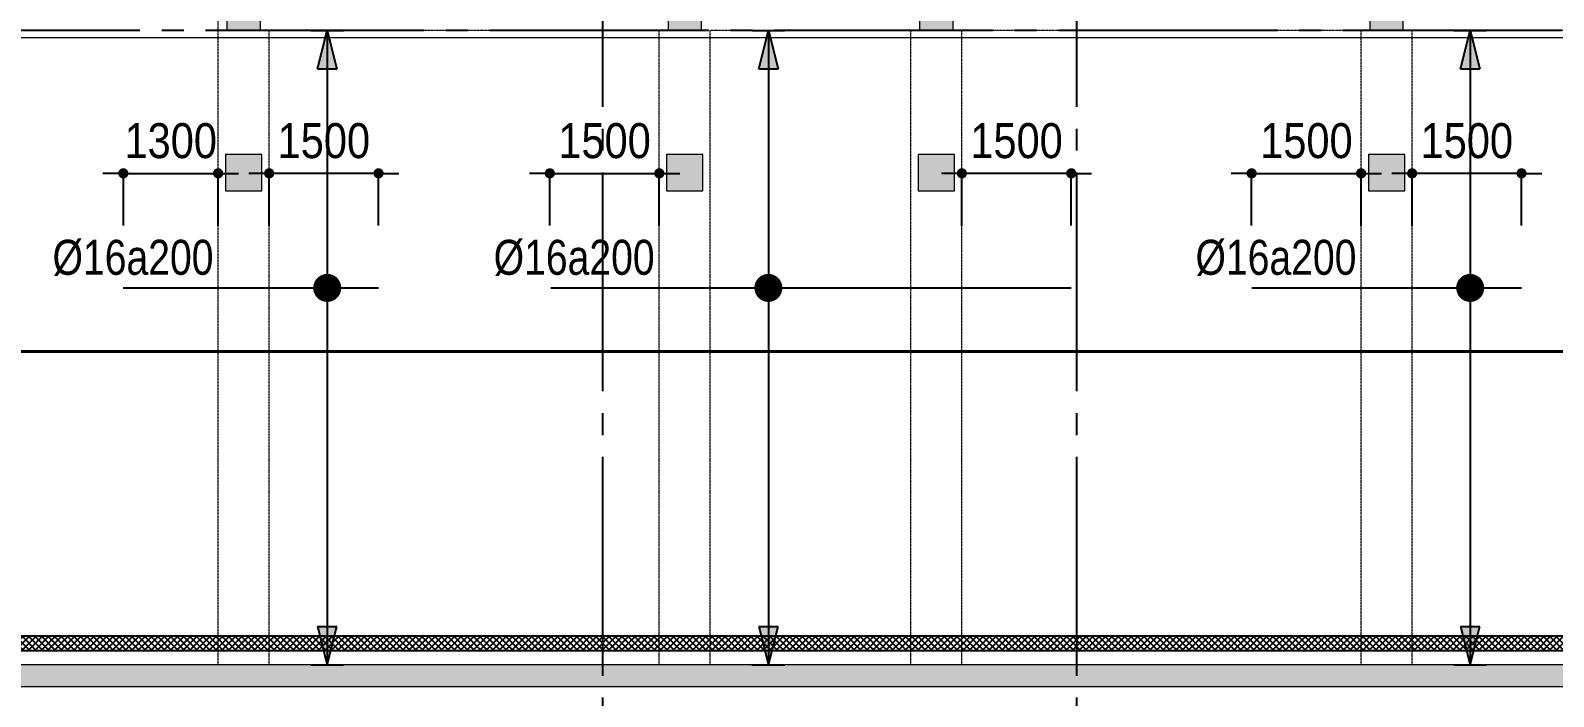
# Model space of a CAD drawing. Header units: millimetres. Extents: x -3819597 to -2591384, y 582389 to 820195.
# Drawn here: x -3701694 to -3680806, y 600848 to 609981 of the extents above; entities that cross this region are included whole.
import ezdxf
from ezdxf.enums import TextEntityAlignment as Align

# ---------------------------------------------------------------- set-up
doc = ezdxf.new("R2010")
doc.units = ezdxf.units.MM
doc.header["$MEASUREMENT"] = 0
for name, pattern in [('CENTER', [2, 1.25, -0.25, 0.25, -0.25]), ('CHG_XX_Cot_Ham 2$0$MB_Luoi truc$0$HTT Hidden 21', [3, 2, -1]), ('CHG_XX_Damsan_Ham 2$0$CHG_XX_Damsan_Ham 2$0$HIDDEN', [0.375, 0.25, -0.125]), ('CHG_XX_Luoi truc$0$MB_Luoi truc$0$Center101', [13, 10, -1, 1, -1]), ('HIDDEN', [0.375, 0.25, -0.125])]:
    doc.linetypes.add(name, pattern=pattern)
doc.layers.get('0').update_dxf_attribs({"lineweight": 9})
doc.layers.get('Defpoints').update_dxf_attribs({"color": 10, "lineweight": 0})
for name, color, linetype in [('02HN. TEXT B', 1, 'Continuous'), ('08HN. SSS X', 6, 'Continuous'), ('12HN. GRID', 1, 'CENTER'), ('CHG_XX_Damsan_Ham 2$0$CHG_XX_Damsan_Ham 2$0$MEP-00-GENERAL-35', 2, 'Continuous'), ('CHG_XX_Luoi truc$0$Grid', 34, 'Continuous'), ('CHG_XX_Luoi truc$0$Grid Line', 8, 'CHG_XX_Luoi truc$0$MB_Luoi truc$0$Center101'), ('dim', 51, 'Continuous')]:
    doc.layers.add(name, color=color, linetype=linetype)
for name, color, linetype, lineweight, plot in [('CHG_XX_Cot_Ham 2$0$NS-Column-H2', 90, 'Continuous', 13, False), ('CHG_XX_Cot_Ham 2$0$NS-Column-H2 @ 1', 90, 'Continuous', 13, False), ('CHG_XX_Cot_Ham 2$0$NS-Column-H2 @ 150', 90, 'Continuous', 13, False)]:
    doc.layers.add(name, color=color, linetype=linetype, lineweight=lineweight, plot=plot)
for name, color, linetype, lineweight in [('CHG_XX_Cot_Ham 2$0$NS-Pier-H2', 150, 'Continuous', 13), ('CHG_XX_Cot_Ham 2$0$NS-Pier-H2 @ 1', 150, 'Continuous', 13), ('CHG_XX_Cot_Ham 2$0$NS-Pier-H2 @ 150', 150, 'Continuous', 13), ("CHG_XX_Damsan_Ham 2$0$CHG_XX_Damsan_Ham 2$0$'S_General_Hidden_1 Thin", 1, 'CHG_XX_Damsan_Ham 2$0$CHG_XX_Damsan_Ham 2$0$HIDDEN', 18), ('CHG_XX_Damsan_Ham 2$0$CHG_XX_Damsan_Ham 2$0$CHG_XX_Damsan_Ham 2$0$Start net bao', 3, 'Continuous', 18), ('CHG_XX_Damsan_Ham 2$0$CHG_XX_Damsan_Ham 2$0$DBAO', 3, 'Continuous', 13), ('CHG_XX_Damsan_Ham 2$0$CHG_XX_Damsan_Ham 2$0$DTE-MEP-H-SLAB TEXT', 3, 'Continuous', 0), ('CHG_XX_Damsan_Ham 2$0$CHG_XX_Damsan_Ham 2$0$mach ngung thi cong', 6, 'Continuous', 13), ('CHG_XX_Damsan_Ham 2$0$CHG_XX_Damsan_Ham 2$0$Start hatch', 8, 'Continuous', 25), ('CHG_XX_Damsan_Ham 2$0$CHG_XX_Damsan_Ham 2$0$Start net bao', 3, 'Continuous', 18), ('CHG_XX_Damsan_Ham 2$0$HATCH', 57, 'Continuous', 9), ('CHG_XX_Damsan_Ham 2$0$mach ngung thi cong', 6, 'Continuous', 13), ('thep chay suot', 5, 'HIDDEN', 40)]:
    doc.layers.add(name, color=color, linetype=linetype, lineweight=lineweight)
doc.styles.add('[HN042014]STYLE', font='arial.ttf', dxfattribs={"width": 0.8})
doc.styles.add('CHG_XX_Luoi truc$0$MB_Luoi truc$0$Grid A-F$0$VNI-HelveCB', font='VHELVCB_0.TTF')
doc.styles.add('MB_Luoi truc$0$Arial_C', font='arial.ttf', dxfattribs={"width": 0.85})
doc.dimstyles.new('200', dxfattribs={"dimscale": 200, "dimtxt": 2.4, "dimasz": 0.7, "dimexe": 0.0003, "dimexo": 0, "dimgap": 1, "dimtad": 1, "dimdec": 0, "dimzin": 12, "dimdsep": 46, "dimtxsty": 'MB_Luoi truc$0$Arial_C', "dimblk": 'MB_Luoi truc$0$_Dot', "dimcen": 0.5, "dimclrd": 256, "dimclre": 8, "dimclrt": 1, "dimadec": 0, "dimazin": 0, "dimtfac": 1, "dimtdec": 0, "dimtix": 1, "dimtmove": 2, "dimatfit": 3, "dimldrblk": 'MB_Luoi truc$0$HTT Arrow 30', "dimfxl": 1, "dimtolj": 1, "dimtzin": 0, "dimlwe": -1, "dimarcsym": 0})

# ---------------------------------------------------------------- blocks, each defined once
blk = doc.blocks.new('*U710')
at = {"layer": 'thep chay suot', "linetype": 'HIDDEN', "ltscale": 10}
blk.add_line((-14696.6, 0), (9801.3, 0), dxfattribs=at)
at = {"layer": '02HN. TEXT B', "linetype": 'ByBlock', "style": '[HN042014]STYLE', "width": 0.8, "flags": 8}
blk.add_attdef('0', text='', height=160, dxfattribs=at).set_placement((-351.3, 260), align=Align.MIDDLE_CENTER)
blk.add_attdef('1', text='', height=160, dxfattribs=at).set_placement((151.8, 180), align=Align.MIDDLE_LEFT)
at = {"layer": 'Defpoints', "color": 9, "linetype": 'ByBlock', "style": '[HN042014]STYLE', "width": 0.8, "flags": 9}
for tag, p in [('2', (-13745.6, -1000)), ('3', (-13745.6, -1404.8)), ('4', (-13745.6, -1809.5)), ('5', (-13745.6, -2200))]:
    blk.add_attdef(tag, text='', height=250, dxfattribs=at).set_placement(p, align=Align.MIDDLE_CENTER)
blk = doc.blocks.new('MB_Luoi truc$0$_Dot')
at = {"color": 0, "linetype": 'ByBlock', "lineweight": -2}
blk.add_line((-0.5, 0), (-1, 0), dxfattribs=at)
at = {"color": 0, "linetype": 'ByBlock', "const_width": 0.5}
blk.add_lwpolyline([(-0.25, 0, 1), (0.25, 0, 1)], format="xyb", close=True, dxfattribs=at)
blk = doc.blocks.new('*D594')
at = {"layer": 'Defpoints', "color": 0, "ltscale": 1500, "transparency": 16777216}
for p in [(-3699120, 608022), (-3700420, 607306), (-3699120, 607306)]:
    blk.add_point(p, dxfattribs=at)
at = {"layer": 'dim', "lineweight": -2, "ltscale": 1500, "transparency": 16777216}
for p, q in [((-3700560, 608022), (-3700700, 608022)), ((-3700420, 608022), (-3699120, 608022)), ((-3698980, 608022), (-3698840, 608022))]:
    blk.add_line(p, q, dxfattribs=at)
at = {"layer": 'dim', "color": 8, "ltscale": 1500, "transparency": 16777216}
for p, q in [((-3700420, 607306), (-3700420, 608022)), ((-3699120, 607306), (-3699120, 608022))]:
    blk.add_line(p, q, dxfattribs=at)
at = {"layer": 'dim', "lineweight": -2, "ltscale": 1500, "transparency": 16777216, "xscale": 140, "yscale": 140, "zscale": 140}
blk.add_blockref('MB_Luoi truc$0$_Dot', (-3700420, 608022), dxfattribs=at)
at = {"layer": 'dim', "lineweight": -2, "ltscale": 1500, "transparency": 16777216, "xscale": 140, "yscale": 140, "zscale": 140, "rotation": 180}
blk.add_blockref('MB_Luoi truc$0$_Dot', (-3699120, 608022), dxfattribs=at)
at = {"layer": 'dim', "color": 1, "ltscale": 1500, "transparency": 16777216, "insert": (-3699770, 608467), "char_height": 480, "attachment_point": 5, "style": 'MB_Luoi truc$0$Arial_C'}
blk.add_mtext('\\A1;1300', dxfattribs=at)
blk = doc.blocks.new('MB_Luoi truc$0$HTT Arrow 30')
blk.add_hatch(color=256).paths.add_polyline_path([(-2.5, 0.375), (-2.5, -0.375), (0, 0)])
at = {"color": 0, "linetype": 'ByBlock', "lineweight": -2}
for p, q in [((0, 0), (-2.5, 0.375)), ((-2.5, -0.375), (-2.5, 0.375)), ((0, 0), (-2.5, -0.375))]:
    blk.add_line(p, q, dxfattribs=at)
blk = doc.blocks.new('*D595')
at = {"layer": 'Defpoints', "color": 0, "ltscale": 1500, "transparency": 16777216}
for p in [(-3693070, 608022), (-3694571, 607306), (-3693070, 607306)]:
    blk.add_point(p, dxfattribs=at)
at = {"layer": 'dim', "lineweight": -2, "ltscale": 1500, "transparency": 16777216}
for p, q in [((-3694711, 608022), (-3694851, 608022)), ((-3694571, 608022), (-3693070, 608022)), ((-3692930, 608022), (-3692790, 608022))]:
    blk.add_line(p, q, dxfattribs=at)
at = {"layer": 'dim', "color": 8, "ltscale": 1500, "transparency": 16777216}
for p, q in [((-3694571, 607306), (-3694571, 608022)), ((-3693070, 607306), (-3693070, 608022))]:
    blk.add_line(p, q, dxfattribs=at)
at = {"layer": 'dim', "lineweight": -2, "ltscale": 1500, "transparency": 16777216, "xscale": 140, "yscale": 140, "zscale": 140}
blk.add_blockref('MB_Luoi truc$0$_Dot', (-3694571, 608022), dxfattribs=at)
at = {"layer": 'dim', "lineweight": -2, "ltscale": 1500, "transparency": 16777216, "xscale": 140, "yscale": 140, "zscale": 140, "rotation": 180}
blk.add_blockref('MB_Luoi truc$0$_Dot', (-3693070, 608022), dxfattribs=at)
at = {"layer": 'dim', "color": 1, "ltscale": 1500, "transparency": 16777216, "insert": (-3693820, 608467), "char_height": 480, "attachment_point": 5, "style": 'MB_Luoi truc$0$Arial_C'}
blk.add_mtext('\\A1;1500', dxfattribs=at)
blk = doc.blocks.new('*D596')
at = {"layer": 'Defpoints', "color": 0, "ltscale": 1500, "transparency": 16777216}
for p in [(-3698420, 608022), (-3698420, 607306), (-3696920, 607306)]:
    blk.add_point(p, dxfattribs=at)
at = {"layer": 'dim', "lineweight": -2, "ltscale": 1500, "transparency": 16777216}
for p, q in [((-3698560, 608022), (-3698700, 608022)), ((-3696920, 608022), (-3698420, 608022)), ((-3696780, 608022), (-3696640, 608022))]:
    blk.add_line(p, q, dxfattribs=at)
at = {"layer": 'dim', "color": 8, "ltscale": 1500, "transparency": 16777216}
for p, q in [((-3698420, 607306), (-3698420, 608022)), ((-3696920, 607306), (-3696920, 608022))]:
    blk.add_line(p, q, dxfattribs=at)
at = {"layer": 'dim', "lineweight": -2, "ltscale": 1500, "transparency": 16777216, "xscale": 140, "yscale": 140, "zscale": 140}
blk.add_blockref('MB_Luoi truc$0$_Dot', (-3698420, 608022), dxfattribs=at)
at = {"layer": 'dim', "lineweight": -2, "ltscale": 1500, "transparency": 16777216, "xscale": 140, "yscale": 140, "zscale": 140, "rotation": 180}
blk.add_blockref('MB_Luoi truc$0$_Dot', (-3696920, 608022), dxfattribs=at)
at = {"layer": 'dim', "color": 1, "ltscale": 1500, "transparency": 16777216, "insert": (-3697670, 608467), "char_height": 480, "attachment_point": 5, "style": 'MB_Luoi truc$0$Arial_C'}
blk.add_mtext('\\A1;1500', dxfattribs=at)
blk = doc.blocks.new('*D597')
at = {"layer": 'Defpoints', "color": 0, "ltscale": 1500, "transparency": 16777216}
for p in [(-3683445, 608022), (-3684946, 607306), (-3683445, 607306)]:
    blk.add_point(p, dxfattribs=at)
at = {"layer": 'dim', "lineweight": -2, "ltscale": 1500, "transparency": 16777216}
for p, q in [((-3685086, 608022), (-3685226, 608022)), ((-3684946, 608022), (-3683445, 608022)), ((-3683305, 608022), (-3683165, 608022))]:
    blk.add_line(p, q, dxfattribs=at)
at = {"layer": 'dim', "color": 8, "ltscale": 1500, "transparency": 16777216}
for p, q in [((-3684946, 607306), (-3684946, 608022)), ((-3683445, 607306), (-3683445, 608022))]:
    blk.add_line(p, q, dxfattribs=at)
at = {"layer": 'dim', "lineweight": -2, "ltscale": 1500, "transparency": 16777216, "xscale": 140, "yscale": 140, "zscale": 140}
blk.add_blockref('MB_Luoi truc$0$_Dot', (-3684946, 608022), dxfattribs=at)
at = {"layer": 'dim', "lineweight": -2, "ltscale": 1500, "transparency": 16777216, "xscale": 140, "yscale": 140, "zscale": 140, "rotation": 180}
blk.add_blockref('MB_Luoi truc$0$_Dot', (-3683445, 608022), dxfattribs=at)
at = {"layer": 'dim', "color": 1, "ltscale": 1500, "transparency": 16777216, "insert": (-3684195, 608467), "char_height": 480, "attachment_point": 5, "style": 'MB_Luoi truc$0$Arial_C'}
blk.add_mtext('\\A1;1500', dxfattribs=at)
blk = doc.blocks.new('*D598')
at = {"layer": 'Defpoints', "color": 0, "ltscale": 1500, "transparency": 16777216}
for p in [(-3688920, 608022), (-3688920, 607306), (-3687420, 607306)]:
    blk.add_point(p, dxfattribs=at)
at = {"layer": 'dim', "lineweight": -2, "ltscale": 1500, "transparency": 16777216}
for p, q in [((-3689060, 608022), (-3689200, 608022)), ((-3687420, 608022), (-3688920, 608022)), ((-3687280, 608022), (-3687140, 608022))]:
    blk.add_line(p, q, dxfattribs=at)
at = {"layer": 'dim', "color": 8, "ltscale": 1500, "transparency": 16777216}
for p, q in [((-3688920, 607306), (-3688920, 608022)), ((-3687420, 607306), (-3687420, 608022))]:
    blk.add_line(p, q, dxfattribs=at)
at = {"layer": 'dim', "lineweight": -2, "ltscale": 1500, "transparency": 16777216, "xscale": 140, "yscale": 140, "zscale": 140}
blk.add_blockref('MB_Luoi truc$0$_Dot', (-3688920, 608022), dxfattribs=at)
at = {"layer": 'dim', "lineweight": -2, "ltscale": 1500, "transparency": 16777216, "xscale": 140, "yscale": 140, "zscale": 140, "rotation": 180}
blk.add_blockref('MB_Luoi truc$0$_Dot', (-3687420, 608022), dxfattribs=at)
at = {"layer": 'dim', "color": 1, "ltscale": 1500, "transparency": 16777216, "insert": (-3688170, 608467), "char_height": 480, "attachment_point": 5, "style": 'MB_Luoi truc$0$Arial_C'}
blk.add_mtext('\\A1;1500', dxfattribs=at)
blk = doc.blocks.new('*D600')
at = {"layer": 'Defpoints', "color": 0, "ltscale": 1500, "transparency": 16777216}
for p in [(-3682745, 608022), (-3682745, 607306), (-3681245, 607306)]:
    blk.add_point(p, dxfattribs=at)
at = {"layer": 'dim', "lineweight": -2, "ltscale": 1500, "transparency": 16777216}
for p, q in [((-3682885, 608022), (-3683025, 608022)), ((-3681245, 608022), (-3682745, 608022)), ((-3681105, 608022), (-3680965, 608022))]:
    blk.add_line(p, q, dxfattribs=at)
at = {"layer": 'dim', "color": 8, "ltscale": 1500, "transparency": 16777216}
for p, q in [((-3682745, 607306), (-3682745, 608022)), ((-3681245, 607306), (-3681245, 608022))]:
    blk.add_line(p, q, dxfattribs=at)
at = {"layer": 'dim', "lineweight": -2, "ltscale": 1500, "transparency": 16777216, "xscale": 140, "yscale": 140, "zscale": 140}
blk.add_blockref('MB_Luoi truc$0$_Dot', (-3682745, 608022), dxfattribs=at)
at = {"layer": 'dim', "lineweight": -2, "ltscale": 1500, "transparency": 16777216, "xscale": 140, "yscale": 140, "zscale": 140, "rotation": 180}
blk.add_blockref('MB_Luoi truc$0$_Dot', (-3681245, 608022), dxfattribs=at)
at = {"layer": 'dim', "color": 1, "ltscale": 1500, "transparency": 16777216, "insert": (-3681995, 608467), "char_height": 480, "attachment_point": 5, "style": 'MB_Luoi truc$0$Arial_C'}
blk.add_mtext('\\A1;1500', dxfattribs=at)
blk = doc.blocks.new('*U616')
at = {"layer": '12HN. GRID', "linetype": 'Continuous'}
h = blk.add_hatch(color=256, dxfattribs=at)
h.dxf.hatch_style = 1
h.paths.add_polyline_path([(-44, 1000.7), (44, 1000.7), (0, 1176.7)])
h = blk.add_hatch(color=256, dxfattribs=at)
h.dxf.hatch_style = 1
h.paths.add_polyline_path([(0, -1723.3), (44, -1547.3), (-44, -1547.3)])
at = {"layer": '08HN. SSS X', "linetype": 'ByBlock', "ltscale": 10}
for p, q in [((-932.2, 0), (234.5, 0)), ((-932.2, 0), (-932.2, 0)), ((234.5, 0), (234.5, 0))]:
    blk.add_line(p, q, dxfattribs=at)
at = {"layer": '12HN. GRID', "linetype": 'Continuous'}
for p, q in [((-75, 1176.7), (75, 1176.7)), ((-44, 1000.7), (0, 1176.7)), ((0, 1176.7), (0, -1723.3)), ((0, 1176.7), (44, 1000.7)), ((-44, 1000.7), (44, 1000.7)), ((-44, -1547.3), (44, -1547.3)), ((-44, -1547.3), (0, -1723.3)), ((0, -1723.3), (44, -1547.3)), ((-75, -1723.3), (75, -1723.3))]:
    blk.add_line(p, q, dxfattribs=at)
at = {"layer": '12HN. GRID', "linetype": 'Continuous', "const_width": 64, "flags": 128}
blk.add_lwpolyline([(-32, 0, 1), (32, 0, 1)], format="xyb", close=True, dxfattribs=at)
at = {"layer": '02HN. TEXT B', "linetype": 'ByBlock', "style": '[HN042014]STYLE', "width": 0.8, "flags": 8}
blk.add_attdef('1', text='', height=160, dxfattribs=at).set_placement((-1255.7, 140), align=Align.MIDDLE_LEFT)
blk.add_attdef('0', text='', height=160, dxfattribs=at).set_placement((1102.5, 160), align=Align.MIDDLE_CENTER)
at = {"layer": 'Defpoints', "color": 9, "linetype": 'ByBlock', "style": '[HN042014]STYLE', "width": 0.8, "flags": 9}
for tag, p in [('2', (3036.6, 12888.4)), ('3', (3036.6, 12483.6)), ('4', (3036.6, 12078.9)), ('5', (3036.6, 11688.4))]:
    blk.add_attdef(tag, text='', height=250, dxfattribs=at).set_placement(p, align=Align.MIDDLE_CENTER)
blk = doc.blocks.new('*U779')
at = {"layer": '12HN. GRID', "linetype": 'Continuous'}
h = blk.add_hatch(color=256, dxfattribs=at)
h.dxf.hatch_style = 1
h.paths.add_polyline_path([(-44, 1000.7), (44, 1000.7), (0, 1176.7)])
h = blk.add_hatch(color=256, dxfattribs=at)
h.dxf.hatch_style = 1
h.paths.add_polyline_path([(0, -1723.3), (44, -1547.3), (-44, -1547.3)])
at = {"layer": '08HN. SSS X', "linetype": 'ByBlock', "ltscale": 10}
for p, q in [((-993.8, 0), (1384.5, 0)), ((-993.8, 0), (-993.8, 0)), ((1384.5, 0), (1384.5, 0))]:
    blk.add_line(p, q, dxfattribs=at)
at = {"layer": '12HN. GRID', "linetype": 'Continuous'}
for p, q in [((-75, 1176.7), (75, 1176.7)), ((-44, 1000.7), (0, 1176.7)), ((0, 1176.7), (0, -1723.3)), ((0, 1176.7), (44, 1000.7)), ((-44, 1000.7), (44, 1000.7)), ((-44, -1547.3), (44, -1547.3)), ((-44, -1547.3), (0, -1723.3)), ((0, -1723.3), (44, -1547.3)), ((-75, -1723.3), (75, -1723.3))]:
    blk.add_line(p, q, dxfattribs=at)
at = {"layer": '12HN. GRID', "linetype": 'Continuous', "const_width": 64, "flags": 128}
blk.add_lwpolyline([(-32, 0, 1), (32, 0, 1)], format="xyb", close=True, dxfattribs=at)
at = {"layer": '02HN. TEXT B', "linetype": 'ByBlock', "style": '[HN042014]STYLE', "width": 0.8, "flags": 8}
blk.add_attdef('1', text='', height=160, dxfattribs=at).set_placement((-1255.7, 140), align=Align.MIDDLE_LEFT)
blk.add_attdef('0', text='', height=160, dxfattribs=at).set_placement((1102.5, 160), align=Align.MIDDLE_CENTER)
at = {"layer": 'Defpoints', "color": 9, "linetype": 'ByBlock', "style": '[HN042014]STYLE', "width": 0.8, "flags": 9}
for tag, p in [('2', (3036.6, 12888.4)), ('3', (3036.6, 12483.6)), ('4', (3036.6, 12078.9)), ('5', (3036.6, 11688.4))]:
    blk.add_attdef(tag, text='', height=250, dxfattribs=at).set_placement(p, align=Align.MIDDLE_CENTER)
blk = doc.blocks.new('*U615')
at = {"layer": '12HN. GRID', "linetype": 'Continuous'}
h = blk.add_hatch(color=256, dxfattribs=at)
h.dxf.hatch_style = 1
h.paths.add_polyline_path([(-44, 1000.7), (44, 1000.7), (0, 1176.7)])
h = blk.add_hatch(color=256, dxfattribs=at)
h.dxf.hatch_style = 1
h.paths.add_polyline_path([(0, -1723.3), (44, -1547.3), (-44, -1547.3)])
at = {"layer": '08HN. SSS X', "linetype": 'ByBlock', "ltscale": 10}
for p, q in [((-999, 0), (234.5, 0)), ((-999, 0), (-999, 0)), ((234.5, 0), (234.5, 0))]:
    blk.add_line(p, q, dxfattribs=at)
at = {"layer": '12HN. GRID', "linetype": 'Continuous'}
for p, q in [((-75, 1176.7), (75, 1176.7)), ((-44, 1000.7), (0, 1176.7)), ((0, 1176.7), (0, -1723.3)), ((0, 1176.7), (44, 1000.7)), ((-44, 1000.7), (44, 1000.7)), ((-44, -1547.3), (44, -1547.3)), ((-44, -1547.3), (0, -1723.3)), ((0, -1723.3), (44, -1547.3)), ((-75, -1723.3), (75, -1723.3))]:
    blk.add_line(p, q, dxfattribs=at)
at = {"layer": '12HN. GRID', "linetype": 'Continuous', "const_width": 64, "flags": 128}
blk.add_lwpolyline([(-32, 0, 1), (32, 0, 1)], format="xyb", close=True, dxfattribs=at)
at = {"layer": '02HN. TEXT B', "linetype": 'ByBlock', "style": '[HN042014]STYLE', "width": 0.8, "flags": 8}
blk.add_attdef('1', text='', height=160, dxfattribs=at).set_placement((-1255.7, 140), align=Align.MIDDLE_LEFT)
blk.add_attdef('0', text='', height=160, dxfattribs=at).set_placement((1102.5, 160), align=Align.MIDDLE_CENTER)
at = {"layer": 'Defpoints', "color": 9, "linetype": 'ByBlock', "style": '[HN042014]STYLE', "width": 0.8, "flags": 9}
for tag, p in [('2', (3036.6, 12888.4)), ('3', (3036.6, 12483.6)), ('4', (3036.6, 12078.9)), ('5', (3036.6, 11688.4))]:
    blk.add_attdef(tag, text='', height=250, dxfattribs=at).set_placement(p, align=Align.MIDDLE_CENTER)
blk = doc.blocks.new('*U1035')
at = {"layer": 'CHG_XX_Cot_Ham 2$0$NS-Pier-H2 @ 1'}
h = blk.add_hatch(color=256, dxfattribs=at)
h.dxf.hatch_style = 1
h.paths.add_polyline_path([(450, 0), (0, 0), (0, -2550), (450, -2550)])
at = {"layer": 'CHG_XX_Cot_Ham 2$0$NS-Pier-H2 @ 150'}
h = blk.add_hatch(color=256, dxfattribs=at)
h.dxf.hatch_style = 1
h.paths.add_polyline_path([(450, 0), (0, 0), (0, -2550), (450, -2550)])
blk = doc.blocks.new('CHG_XX_Cot_Ham 2$0$Block A_C450x2250')
at = {"layer": 'CHG_XX_Cot_Ham 2$0$NS-Pier-H2'}
blk.add_lwpolyline([(450, -2550), (0, -2550), (0, 0), (450, 0)], close=True, dxfattribs=at)
blk.add_blockref('*U1035', (0, 0), dxfattribs=at)
blk = doc.blocks.new('*U1037')
at = {"layer": 'CHG_XX_Cot_Ham 2$0$NS-Column-H2 @ 1'}
h = blk.add_hatch(color=256, dxfattribs=at)
h.dxf.hatch_style = 1
h.paths.add_polyline_path([(-250, -250), (-250, 250), (250, 250), (250, -250)])
at = {"layer": 'CHG_XX_Cot_Ham 2$0$NS-Column-H2 @ 150'}
h = blk.add_hatch(color=256, dxfattribs=at)
h.dxf.hatch_style = 1
h.paths.add_polyline_path([(-250, -250), (-250, 250), (250, 250), (250, -250)])
blk = doc.blocks.new('CHG_XX_Cot_Ham 2$0$500x500')
at = {"layer": 'CHG_XX_Cot_Ham 2$0$NS-Column-H2'}
blk.add_lwpolyline([(250, -250), (250, 250), (-250, 250), (-250, -250)], close=True, dxfattribs=at)
blk.add_blockref('*U1037', (0, 0), dxfattribs=at)
blk = doc.blocks.new('*U1034')
at = {"layer": 'CHG_XX_Luoi truc$0$Grid Line'}
blk.add_line((0, 0), (0, 608), dxfattribs=at)
at = {"layer": 'CHG_XX_Luoi truc$0$Grid', "lineweight": -2, "style": 'CHG_XX_Luoi truc$0$MB_Luoi truc$0$Grid A-F$0$VNI-HelveCB'}
for tag, p in [('GRIDSUB', (0, 617)), ('GRID', (0, -9))]:
    blk.add_attdef(tag, text='', height=5, dxfattribs=at).set_placement(p, align=Align.MIDDLE)
blk = doc.blocks.new('*U1029')
at = {"layer": 'CHG_XX_Luoi truc$0$Grid Line'}
blk.add_line((0, 0), (0, 608), dxfattribs=at)
at = {"layer": 'CHG_XX_Luoi truc$0$Grid', "lineweight": -2, "style": 'CHG_XX_Luoi truc$0$MB_Luoi truc$0$Grid A-F$0$VNI-HelveCB'}
for tag, p in [('GRIDSUB', (0, 617)), ('GRID', (0, -9))]:
    blk.add_attdef(tag, text='', height=5, dxfattribs=at).set_placement(p, align=Align.MIDDLE)
blk = doc.blocks.new('*U1031')
at = {"layer": 'CHG_XX_Luoi truc$0$Grid Line'}
blk.add_line((0, 0), (0, 438), dxfattribs=at)
at = {"layer": 'CHG_XX_Luoi truc$0$Grid', "lineweight": -2, "style": 'CHG_XX_Luoi truc$0$MB_Luoi truc$0$Grid A-F$0$VNI-HelveCB'}
for tag, p in [('GRIDSUB', (0, 447)), ('GRID', (0, -9))]:
    blk.add_attdef(tag, text='', height=5, dxfattribs=at).set_placement(p, align=Align.MIDDLE)
blk = doc.blocks.new('CHG_XX_Luoi truc')
at = {"layer": 'CHG_XX_Luoi truc$0$Grid', "xscale": 300, "yscale": 300, "zscale": 300}
for name, p in [('*U1029', (54650, -12747)), ('*U1034', (61150, -12747))]:
    blk.add_blockref(name, p, dxfattribs=at)
at = {"layer": 'CHG_XX_Luoi truc$0$Grid', "xscale": 300.0000000000013, "yscale": 300.0000000000013, "zscale": 300.0000000000013, "rotation": 90}
blk.add_blockref('*U1031', (110703, 0), dxfattribs=at)
blk = doc.blocks.new('CHG_XX_Cot_Ham 2')
at = {"layer": 'CHG_XX_Cot_Ham 2$0$NS-Pier-H2'}
h = blk.add_hatch(color=256, dxfattribs=at)
h.dxf.hatch_style = 1
h.paths.add_polyline_path([(99639.2, 163400), (-10900, 163400), (-10900, 85450), (-300, 85450), (-300, 84050), (32350, 84050), (32350, -9000), (103575.5, -9000), (106050, -6022), (106050, 158254.3)])
h.paths.add_polyline_path([(99533.7, 163100), (105750, 158110.4), (105750, 90450), (105650, 90450), (105750, 90450), (105750, 13850), (105750, 13722.3), (105750, -5913.6), (103434.7, -8700), (93599.8, -8700), (93299.8, -8700), (32650, -8700), (32650, 84350), (0, 84350), (0, 85750), (-10600, 85750), (-10600, 163100), (93600, 163100)], flags=16)
for p, q in [((93599.8, -8700), (32650, -8700)), ((103575.5, -9000), (32350, -9000))]:
    blk.add_line(p, q, dxfattribs=at)
at = {"layer": 'CHG_XX_Cot_Ham 2$0$NS-Pier-H2', "linetype": 'CHG_XX_Cot_Ham 2$0$MB_Luoi truc$0$HTT Hidden 21'}
blk.add_lwpolyline([(99639.2, 163400), (106050, 158254.3), (106050, -6022), (103575.5, -9000), (32350, -9000), (32350, 84050), (-300, 84050), (-300, 85450), (-10900, 85450), (-10900, 163400)], close=True, dxfattribs=at)
at = {"layer": 'CHG_XX_Cot_Ham 2$0$NS-Column-H2'}
for p in [(49725, -1950), (55775, -1950), (59225, -1950), (65400, -1950)]:
    blk.add_blockref('CHG_XX_Cot_Ham 2$0$500x500', p, dxfattribs=at)
at = {"layer": 'CHG_XX_Cot_Ham 2$0$NS-Pier-H2'}
for name, p in [('CHG_XX_Luoi truc', (0, 0)), ('CHG_XX_Cot_Ham 2$0$Block A_C450x2250', (49500, 2550)), ('CHG_XX_Cot_Ham 2$0$Block A_C450x2250', (55550, 2550)), ('CHG_XX_Cot_Ham 2$0$Block A_C450x2250', (59000, 2550)), ('CHG_XX_Cot_Ham 2$0$Block A_C450x2250', (65175, 2550))]:
    blk.add_blockref(name, p, dxfattribs=at)
blk = doc.blocks.new('CHG_XX_Damsan_Ham 2$0$CHG_XX_Damsan_Ham 2$0$sdfsgdh')
at = {"layer": 'CHG_XX_Damsan_Ham 2$0$CHG_XX_Damsan_Ham 2$0$Start hatch', "ltscale": 0.5}
h = blk.add_hatch(dxfattribs=at)
h.set_pattern_fill('ANSI37', color=256, scale=500)
h.set_pattern_definition([(45, (273994.73, -7150), (-44.194174, 44.194174), []), (135, (273994.73, -7150), (-44.194174, -44.194174), [])])
h.paths.add_polyline_path([(99888, -169200), (99488, -169200), (99488, -167800), (102288, -167800), (102288, -169400), (103600, -169400), (103600, -146850), (103600, -146650), (103400, -146650), (103400, -169200), (102488, -169200), (102488, -167600), (99288, -167600), (99288, -169200), (45350, -169200), (45350, -169400), (99888, -169400)])
at = {"layer": 'CHG_XX_Damsan_Ham 2$0$CHG_XX_Damsan_Ham 2$0$MEP-00-GENERAL-35'}
for points in [[(43750, -166800), (45350, -166800), (45350, -169200), (99288, -169200)], [(43750, -167000), (45150, -167000), (45150, -169400), (99888, -169400)]]:
    blk.add_lwpolyline(points, dxfattribs=at)
blk = doc.blocks.new('CHG_XX_Damsan_Ham 2', base_point=(3089256, -609981))
at = {"layer": "CHG_XX_Damsan_Ham 2$0$CHG_XX_Damsan_Ham 2$0$'S_General_Hidden_1 Thin", "ltscale": 10}
for p, q in [((49375, -8700), (49375, 1050)), ((55425, 0), (50075, 0)), ((50075, -8700), (50075, 0)), ((55425, -8700), (55425, 0)), ((58875, 0), (56125, 0)), ((56125, -8700), (56125, 0)), ((58875, -8700), (58875, 0)), ((65050, 0), (59575, 0)), ((59575, -8700), (59575, 0)), ((65050, -8700), (65050, 0)), ((71225, 0), (65750, 0)), ((65750, -8700), (65750, 0))]:
    blk.add_line(p, q, dxfattribs=at)
at = {"layer": 'CHG_XX_Damsan_Ham 2$0$CHG_XX_Damsan_Ham 2$0$CHG_XX_Damsan_Ham 2$0$Start net bao'}
for points in [[(-10900, 163400), (99639, 163400), (106050, 158250), (106050, -6022), (103576, -9000), (32350, -9000), (32350, 84050), (-300, 84050)], [(93300, -8700), (32650, -8700), (32650, 84350), (0, 84350)]]:
    blk.add_lwpolyline(points, dxfattribs=at)
at = {"layer": 'CHG_XX_Damsan_Ham 2$0$CHG_XX_Damsan_Ham 2$0$mach ngung thi cong'}
blk.add_lwpolyline([(38000, 23700), (75851, 23700), (75851, 50950), (99650, 50950), (99650, -100), (38000, -100)], close=True, dxfattribs=at)
at = {"layer": 'CHG_XX_Damsan_Ham 2$0$CHG_XX_Damsan_Ham 2$0$Start net bao'}
for points in [[(-10900, 163400), (99639, 163400), (106050, 158250), (106050, -6022), (103576, -9000), (32350, -9000), (32350, 84050), (-300, 84050)], [(93300, -8700), (32650, -8700), (32650, 84350), (0, 84350)]]:
    blk.add_lwpolyline(points, dxfattribs=at)
at = {"layer": 'CHG_XX_Damsan_Ham 2$0$mach ngung thi cong'}
blk.add_lwpolyline([(38000, 23900), (75549, 23900), (75549, 50950), (99650, 50950), (99650, -100), (38000, -100)], close=True, dxfattribs=at)
at = {"layer": 'CHG_XX_Damsan_Ham 2$0$CHG_XX_Damsan_Ham 2$0$DBAO'}
blk.add_blockref('CHG_XX_Cot_Ham 2', (0, 0), dxfattribs=at)
at = {"layer": 'CHG_XX_Damsan_Ham 2$0$CHG_XX_Damsan_Ham 2$0$DTE-MEP-H-SLAB TEXT'}
blk.add_blockref('CHG_XX_Damsan_Ham 2$0$CHG_XX_Damsan_Ham 2$0$sdfsgdh', (-10700, 160900), dxfattribs=at)
at = {"layer": 'CHG_XX_Damsan_Ham 2$0$HATCH'}
blk.add_blockref('CHG_XX_Cot_Ham 2', (0, 0), dxfattribs=at)

msp = doc.modelspace()

# ---------------------------------------------------------------- block references
at = {"layer": '08HN. SSS X', "linetype": 'Continuous'}
ref = msp.add_blockref('*U616', (-3697623.5, 606450.9), dxfattribs=dict(at, xscale=3, yscale=3, zscale=3))
ref.add_attrib('1', '%%c16a200', dxfattribs={"layer": '02HN. TEXT B', "linetype": 'ByBlock', "height": 480, "style": '[HN042014]STYLE', "width": 0.8}).set_placement((-3701390.7, 606870.9), align=Align.MIDDLE_LEFT)
ref = msp.add_blockref('*U779', (-3691573.5, 606450.9), dxfattribs=dict(at, xscale=3, yscale=3, zscale=3))
ref.add_attrib('1', '%%c16a200', dxfattribs={"layer": '02HN. TEXT B', "linetype": 'ByBlock', "height": 480, "style": '[HN042014]STYLE', "width": 0.8}).set_placement((-3695340.7, 606870.9), align=Align.MIDDLE_LEFT)
ref = msp.add_blockref('*U615', (-3681948.5, 606450.9), dxfattribs=dict(at, xscale=3, yscale=3, zscale=3))
ref.add_attrib('1', '%%c16a200', dxfattribs={"layer": '02HN. TEXT B', "linetype": 'ByBlock', "height": 480, "style": '[HN042014]STYLE', "width": 0.8}).set_placement((-3685715.7, 606870.9), align=Align.MIDDLE_LEFT)
at = {"layer": 'dim', "ltscale": 1500}
msp.add_blockref('CHG_XX_Damsan_Ham 2', (-659239.3, 0), dxfattribs=at)
at = {"layer": 'thep chay suot', "xscale": 3, "yscale": 3, "zscale": 3}
msp.add_blockref('*U710', (-3671964.6, 605577.2), dxfattribs=at)

# ---------------------------------------------------------------- dimensions: what is measured, and where the dimension line sits
at = {"layer": 'dim', "ltscale": 1500}
for base, p1, p2, picture, middle in [((-3699120.2, 608021.9), (-3700420.2, 607306.2), (-3699120.2, 607306.2), '*D594', (-3699770.2, 608467.2)), ((-3698420.2, 608021.9), (-3696920.2, 607306.2), (-3698420.2, 607306.2), '*D596', (-3697670.2, 608467)), ((-3693070.2, 608021.9), (-3694570.5, 607306.2), (-3693070.2, 607306.2), '*D595', (-3693820.4, 608467)), ((-3688920.2, 608021.9), (-3687420.2, 607306.2), (-3688920.2, 607306.2), '*D598', (-3688170.2, 608467)), ((-3683445.2, 608021.9), (-3684945.5, 607306.2), (-3683445.2, 607306.2), '*D597', (-3684195.4, 608467)), ((-3682745.2, 608021.9), (-3681245.2, 607306.2), (-3682745.2, 607306.2), '*D600', (-3681995.2, 608467))]:
    dim = msp.add_linear_dim(base=base, p1=p1, p2=p2, dimstyle='200', override={"dimfxl": 8, "dimfxlon": 1, "dimarcsym": 1}, dxfattribs=at)
    dim.commit()
    dim.dimension.update_dxf_attribs({"geometry": picture, "text_midpoint": middle})

doc.saveas('drawing.dxf')
